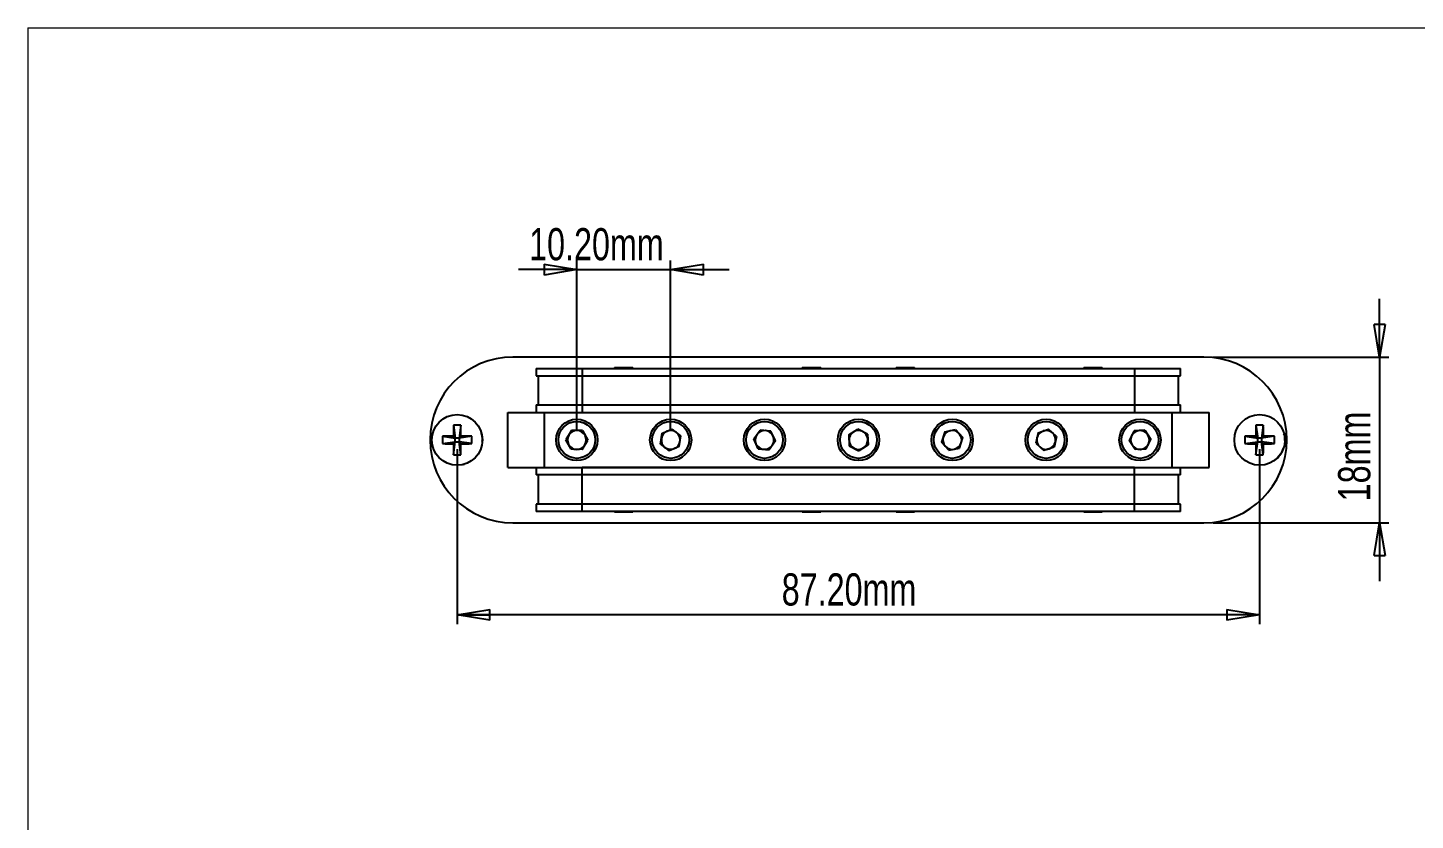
# Model space of a CAD drawing. Header units: millimetres. Extents: x 5 to 292, y 4 to 204.
# Drawn here: x 4.9 to 155.7, y 118.4 to 204.5 of the extents above; entities that cross this region are included whole.
import ezdxf

# ---------------------------------------------------------------- set-up
doc = ezdxf.new("R2010")
doc.units = ezdxf.units.MM
doc.layers.add('LAYER_1', color=179, linetype='Continuous')
doc.styles.add('SLDTEXTSTYLE0', font='TXT', dxfattribs={"width": 0.75})
doc.dimstyles.new('SLDDIMSTYLE0', dxfattribs={"dimtxt": 3.5, "dimasz": 3.556, "dimexe": 0, "dimexo": 0.0625, "dimgap": 0.875, "dimtad": 1, "dimrnd": 1e-09, "dimzin": 4, "dimdsep": 46, "dimtxsty": 'SLDTEXTSTYLE0', "dimblk1": 'CLOSED', "dimblk2": 'CLOSED', "dimsah": 1, "dimcen": 0.09, "dimadec": 0, "dimazin": 1, "dimtfac": 1, "dimtofl": 0, "dimtmove": 0, "dimatfit": 3, "dimldrblk": 'CLOSED', "dimfxl": 1, "dimfrac": 2, "dimtolj": 1, "dimtzin": 12, "dimarcsym": 0})
doc.dimstyles.new('SLDDIMSTYLE1', dxfattribs={"dimtxt": 3.5, "dimasz": 3.556, "dimexe": 0, "dimexo": 0.0625, "dimgap": 0.875, "dimtad": 1, "dimrnd": 1e-09, "dimzin": 12, "dimdsep": 46, "dimtxsty": 'SLDTEXTSTYLE0', "dimblk1": 'CLOSED', "dimblk2": 'CLOSED', "dimsah": 1, "dimcen": 0.09, "dimadec": 0, "dimazin": 3, "dimtfac": 1, "dimtmove": 0, "dimatfit": 0, "dimldrblk": 'CLOSED', "dimfxl": 1, "dimfrac": 2, "dimtolj": 1, "dimtzin": 12, "dimarcsym": 0})
doc.dimstyles.new('SLDDIMSTYLE2', dxfattribs={"dimtxt": 3.5, "dimasz": 3.556, "dimexe": 0, "dimexo": 0.0625, "dimgap": 0.875, "dimtad": 1, "dimrnd": 1e-09, "dimzin": 4, "dimdsep": 46, "dimtxsty": 'SLDTEXTSTYLE0', "dimblk1": 'CLOSED', "dimblk2": 'CLOSED', "dimsah": 1, "dimcen": 0.09, "dimadec": 0, "dimazin": 1, "dimtfac": 1, "dimtmove": 0, "dimatfit": 0, "dimldrblk": 'CLOSED', "dimfxl": 1, "dimfrac": 2, "dimtolj": 1, "dimtzin": 12, "dimarcsym": 0})

# ---------------------------------------------------------------- blocks, each defined once
blk = doc.blocks.new('_CLOSED')
at = {"color": 0, "linetype": 'ByBlock', "lineweight": -2}
for p, q in [((-1, 0.166667), (0, 0)), ((-1, 0.166667), (-1, -0.166667)), ((0, 0), (-1, -0.166667)), ((0, 0), (-1, 0))]:
    blk.add_line(p, q, dxfattribs=at)
blk = doc.blocks.new('_D_4')
at = {"layer": 'LAYER_1'}
for p, q in [((51.58, 158.69), (51.58, 139.69)), ((138.78, 158.69), (138.78, 139.69)), ((138.78, 140.69), (51.58, 140.69))]:
    blk.add_line(p, q, dxfattribs=at)
at = {"layer": 'LAYER_1', "xscale": 3.556, "yscale": 3.556, "rotation": 180}
blk.add_blockref('_CLOSED', (51.58, 140.69, 18.72), dxfattribs=at)
at = {"layer": 'LAYER_1', "xscale": 3.556, "yscale": 3.556}
blk.add_blockref('_CLOSED', (138.78, 140.69, 18.72), dxfattribs=at)
at = {"layer": 'LAYER_1', "insert": (86.85, 145.2), "char_height": 3.5, "attachment_point": 1, "style": 'SLDTEXTSTYLE0'}
blk.add_mtext('87.20mm', dxfattribs=at)
blk = doc.blocks.new('_D_5')
at = {"layer": 'LAYER_1'}
for p, q in [((64.58, 178.2), (58.23, 178.2)), ((64.58, 160.69), (64.58, 179.2)), ((64.58, 178.2), (74.78, 178.2)), ((74.78, 160.69), (74.78, 179.2)), ((74.78, 178.2), (81.13, 178.2))]:
    blk.add_line(p, q, dxfattribs=at)
at = {"layer": 'LAYER_1', "xscale": 3.556, "yscale": 3.556}
blk.add_blockref('_CLOSED', (64.58, 178.2, 18.72), dxfattribs=at)
at = {"layer": 'LAYER_1', "xscale": 3.556, "yscale": 3.556, "rotation": 180}
blk.add_blockref('_CLOSED', (74.78, 178.2, 18.72), dxfattribs=at)
at = {"layer": 'LAYER_1', "insert": (59.4, 182.71), "char_height": 3.5, "attachment_point": 1, "style": 'SLDTEXTSTYLE0'}
blk.add_mtext('10.20mm', dxfattribs=at)
blk = doc.blocks.new('_D_6')
at = {"layer": 'LAYER_1'}
for p, q in [((151.82, 168.69), (151.82, 175.04)), ((133.73, 168.69), (152.82, 168.69)), ((151.82, 168.69), (151.82, 150.69)), ((133.73, 150.69), (152.82, 150.69)), ((151.82, 150.69), (151.82, 144.34))]:
    blk.add_line(p, q, dxfattribs=at)
at = {"layer": 'LAYER_1', "xscale": 3.556, "yscale": 3.556}
for p, rotation in [((151.82, 168.69, 18.72), 270), ((151.82, 150.69, 18.72), 90)]:
    blk.add_blockref('_CLOSED', p, dxfattribs=dict(at, rotation=rotation))
at = {"layer": 'LAYER_1', "insert": (147.31, 153.02), "char_height": 3.5, "attachment_point": 1, "rotation": 90, "style": 'SLDTEXTSTYLE0'}
blk.add_mtext('18mm', dxfattribs=at)

msp = doc.modelspace()

# ---------------------------------------------------------------- linework, layer by layer
at = {"color": 7, "linetype": 'Continuous', "lineweight": 18}
for q in [(291.92, 204.48), (4.92, 4.48)]:
    msp.add_line((4.92, 204.48), q, dxfattribs=at)
at = {"color": 7, "linetype": 'Continuous', "lineweight": 25}
for p, q in [((132.734, 168.691), (57.634, 168.691)), ((60.184, 167.451), (60.184, 166.651)), ((60.184, 167.451), (65.184, 167.451)), ((65.184, 167.451), (65.184, 166.651)), ((65.184, 167.451), (125.184, 167.451)), ((68.684, 167.551), (68.684, 167.451)), ((68.684, 167.551), (70.684, 167.551)), ((70.684, 167.451), (70.684, 167.551)), ((89.084, 167.551), (89.084, 167.451)), ((89.084, 167.551), (91.084, 167.551)), ((91.084, 167.451), (91.084, 167.551)), ((99.284, 167.551), (99.284, 167.451)), ((99.284, 167.551), (101.284, 167.551)), ((101.284, 167.451), (101.284, 167.551)), ((119.684, 167.551), (119.684, 167.451)), ((119.684, 167.551), (121.684, 167.551)), ((121.684, 167.451), (121.684, 167.551)), ((125.184, 167.451), (125.184, 166.651)), ((125.184, 167.451), (130.184, 167.451)), ((130.184, 166.651), (130.184, 167.451)), ((60.184, 166.651), (65.184, 166.651)), ((60.384, 166.651), (60.384, 163.491)), ((65.184, 166.651), (125.184, 166.651)), ((65.184, 166.651), (65.184, 163.491)), ((125.184, 166.651), (130.184, 166.651)), ((125.184, 166.651), (125.184, 163.491)), ((129.984, 163.491), (129.984, 166.651)), ((60.184, 163.491), (60.184, 162.691)), ((60.184, 163.491), (65.184, 163.491)), ((65.184, 163.491), (65.184, 162.691)), ((65.184, 163.491), (125.184, 163.491)), ((125.184, 163.491), (125.184, 162.691)), ((125.184, 163.491), (130.184, 163.491)), ((130.184, 162.691), (130.184, 163.491)), ((57.084, 156.691), (57.084, 162.691)), ((57.084, 162.691), (61.084, 162.691)), ((61.084, 156.691), (61.084, 162.691)), ((61.084, 162.691), (129.284, 162.691)), ((65.184, 162.691), (125.184, 162.691)), ((129.284, 156.691), (129.284, 162.691)), ((129.284, 162.691), (133.284, 162.691)), ((133.284, 156.691), (133.284, 162.691)), ((49.985, 160.089), (51.377, 159.898)), ((51.171, 160.104), (51.377, 159.898)), ((51.186, 161.29), (51.377, 159.898)), ((51.377, 159.483), (51.377, 159.898)), ((51.792, 159.898), (51.377, 159.898)), ((51.982, 161.29), (51.792, 159.898)), ((51.792, 159.898), (51.997, 160.104)), ((53.183, 160.089), (51.792, 159.898)), ((51.792, 159.898), (51.792, 159.483)), ((64.004, 160.719), (63.403, 159.703)), ((65.185, 160.707), (64.004, 160.719)), ((65.185, 160.707), (65.765, 159.679)), ((73.691, 159.244), (73.851, 160.414)), ((73.851, 160.414), (74.944, 160.861)), ((75.877, 160.138), (74.944, 160.861)), ((75.717, 158.968), (75.877, 160.138)), ((83.809, 159.803), (84.493, 160.765)), ((85.668, 160.653), (84.493, 160.765)), ((86.159, 159.579), (85.668, 160.653)), ((94.134, 160.231), (95.127, 160.87)), ((94.134, 160.231), (94.191, 159.052)), ((96.177, 160.33), (95.127, 160.87)), ((96.177, 160.33), (96.234, 159.151)), ((104.591, 160.566), (104.23, 159.442)), ((104.591, 160.566), (105.745, 160.815)), ((105.745, 160.815), (106.538, 159.94)), ((106.177, 158.816), (106.538, 159.94)), ((114.708, 160.482), (114.461, 159.328)), ((114.708, 160.482), (115.831, 160.846)), ((116.707, 160.054), (115.831, 160.846)), ((116.707, 160.054), (116.46, 158.9)), ((125.138, 160.679), (124.605, 159.625)), ((126.317, 160.745), (125.138, 160.679)), ((126.317, 160.745), (126.963, 159.756)), ((137.185, 160.089), (138.577, 159.898)), ((138.371, 160.104), (138.577, 159.898)), ((138.386, 161.29), (138.577, 159.898)), ((138.577, 159.483), (138.577, 159.898)), ((138.992, 159.898), (138.577, 159.898)), ((139.182, 161.29), (138.992, 159.898)), ((138.992, 159.898), (139.197, 160.104)), ((140.383, 160.089), (138.992, 159.898)), ((138.992, 159.898), (138.992, 159.483)), ((49.985, 159.293), (51.377, 159.483)), ((51.377, 159.483), (51.171, 159.278)), ((51.186, 158.092), (51.377, 159.483)), ((51.377, 159.483), (51.792, 159.483)), ((51.997, 159.278), (51.792, 159.483)), ((53.183, 159.293), (51.792, 159.483)), ((51.982, 158.092), (51.792, 159.483)), ((63.983, 158.675), (63.403, 159.703)), ((65.164, 158.662), (63.983, 158.675)), ((65.164, 158.662), (65.765, 159.679)), ((73.691, 159.244), (74.624, 158.521)), ((75.717, 158.968), (74.624, 158.521)), ((84.3, 158.729), (83.809, 159.803)), ((84.3, 158.729), (85.475, 158.617)), ((86.159, 159.579), (85.475, 158.617)), ((94.191, 159.052), (95.241, 158.512)), ((96.234, 159.151), (95.241, 158.512)), ((105.023, 158.567), (104.23, 159.442)), ((105.023, 158.567), (106.177, 158.816)), ((114.461, 159.328), (115.337, 158.536)), ((116.46, 158.9), (115.337, 158.536)), ((125.251, 158.637), (124.605, 159.625)), ((126.43, 158.703), (125.251, 158.637)), ((126.43, 158.703), (126.963, 159.756)), ((137.185, 159.293), (138.577, 159.483)), ((138.577, 159.483), (138.371, 159.278)), ((138.386, 158.092), (138.577, 159.483)), ((138.577, 159.483), (138.992, 159.483)), ((139.182, 158.092), (138.992, 159.483)), ((139.197, 159.278), (138.992, 159.483)), ((140.383, 159.293), (138.992, 159.483)), ((52.237, 157.023), (52.344, 157.061)), ((140.445, 157.512), (140.657, 157.673)), ((140.655, 157.675), (140.657, 157.673)), ((57.084, 156.691), (61.084, 156.691)), ((60.184, 156.691), (60.184, 155.891)), ((65.184, 155.891), (60.184, 155.891)), ((60.384, 155.891), (60.384, 152.731)), ((61.084, 156.691), (129.284, 156.691)), ((65.184, 155.891), (65.184, 156.691)), ((125.184, 156.691), (65.184, 156.691)), ((125.184, 155.891), (65.184, 155.891)), ((65.184, 152.731), (65.184, 155.891)), ((125.184, 155.891), (125.184, 156.691)), ((130.184, 155.891), (125.184, 155.891)), ((125.184, 152.731), (125.184, 155.891)), ((129.284, 156.691), (133.284, 156.691)), ((129.984, 152.731), (129.984, 155.891)), ((130.184, 155.891), (130.184, 156.691)), ((60.184, 152.731), (60.184, 151.931)), ((65.184, 152.731), (60.184, 152.731)), ((65.184, 151.931), (65.184, 152.731)), ((125.184, 152.731), (65.184, 152.731)), ((125.184, 151.931), (125.184, 152.731)), ((130.184, 152.731), (125.184, 152.731)), ((130.184, 151.931), (130.184, 152.731)), ((65.184, 151.931), (60.184, 151.931)), ((125.184, 151.931), (65.184, 151.931)), ((68.684, 151.931), (68.684, 151.831)), ((69.684, 151.831), (68.684, 151.831)), ((70.684, 151.831), (69.684, 151.831)), ((70.684, 151.831), (70.684, 151.931)), ((89.084, 151.931), (89.084, 151.831)), ((90.061, 151.831), (89.084, 151.831)), ((91.084, 151.831), (90.061, 151.831)), ((91.084, 151.831), (91.084, 151.931)), ((99.284, 151.931), (99.284, 151.831)), ((100.261, 151.831), (99.284, 151.831)), ((101.284, 151.831), (100.261, 151.831)), ((101.284, 151.831), (101.284, 151.931)), ((119.684, 151.931), (119.684, 151.831)), ((120.661, 151.831), (119.684, 151.831)), ((121.684, 151.831), (120.661, 151.831)), ((121.684, 151.831), (121.684, 151.931)), ((130.184, 151.931), (125.184, 151.931)), ((57.634, 150.691), (132.734, 150.691))]:
    msp.add_line(p, q, dxfattribs=at)
for centre, radius in [((51.584, 159.691), 2.75), ((64.584, 159.691), 2.25), ((64.584, 159.691), 2), ((74.784, 159.691), 2.25), ((74.784, 159.691), 2), ((84.984, 159.691), 2.25), ((84.984, 159.691), 2), ((95.184, 159.691), 2.25), ((95.184, 159.691), 2), ((105.384, 159.691), 2.25), ((105.384, 159.691), 2), ((115.584, 159.691), 2.25), ((115.584, 159.691), 2), ((125.784, 159.691), 2.25), ((125.784, 159.691), 2), ((138.784, 159.691), 2.75)]:
    msp.add_circle(centre, radius, dxfattribs=at)
for centre, radius, start, end in [((57.634, 159.691), 9, 90, 270), ((132.734, 159.691), 9, 270, 90), ((62.705, 159.691), 12.727, 178.20591, 181.79409), ((51.566, 79.257), 80.848, 90.27975, 91.1206), ((132.309, 159.706), 81.139, 178.88091, 179.71874), ((51.584, 148.57), 12.727, 88.20593, 91.79407), ((-28.802, 159.71), 80.8, 0.2795, 1.12085), ((51.602, 79.261), 80.844, 88.87938, 89.72027), ((40.468, 159.691), 12.722, 358.2052, 1.7948), ((64.584, 159.691), 1.023, 149.41239, 209.41239), ((64.584, 159.691), 1.023, 89.41239, 149.41239), ((64.584, 159.691), 1.023, 29.41239, 89.41239), ((64.584, 159.691), 1.022, 329.41239, 29.41239), ((74.784, 159.691), 1.023, 172.23296, 232.23296), ((74.784, 159.691), 1.023, 112.23296, 172.23296), ((74.784, 159.691), 1.023, 52.23296, 112.23296), ((74.784, 159.691), 1.023, 352.23296, 52.23296), ((84.984, 159.691), 1.022, 144.5752, 204.5752), ((84.984, 159.691), 1.022, 84.5752, 144.5752), ((84.984, 159.691), 1.023, 24.5752, 84.5752), ((84.984, 159.691), 1.023, 324.5752, 24.5752), ((95.184, 159.691), 1.023, 122.77458, 182.77458), ((95.184, 159.691), 1.023, 62.77458, 122.77458), ((95.184, 159.691), 1.023, 2.77458, 62.77458), ((105.384, 159.691), 1.022, 162.17655, 222.17655), ((105.384, 159.691), 1.023, 102.17655, 162.17655), ((105.384, 159.691), 1.023, 42.17655, 102.17655), ((105.384, 159.691), 1.023, 342.17655, 42.17655), ((115.584, 159.691), 1.023, 167.91867, 227.91867), ((115.584, 159.691), 1.023, 107.91867, 167.91867), ((115.584, 159.691), 1.023, 47.91867, 107.91867), ((115.584, 159.691), 1.022, 347.91867, 47.91867), ((125.784, 159.691), 1.023, 153.1798, 213.1798), ((125.784, 159.691), 1.022, 93.1798, 153.1798), ((125.784, 159.691), 1.023, 33.1798, 93.1798), ((125.784, 159.691), 1.023, 333.1798, 33.1798), ((149.903, 159.691), 12.724, 178.20556, 181.79444), ((138.766, 79.26), 80.845, 90.27974, 91.12061), ((219.332, 159.708), 80.962, 178.87999, 179.71966), ((138.784, 148.57), 12.727, 88.20593, 91.79407), ((58.267, 159.708), 80.931, 0.28018, 1.12017), ((138.802, 79.26), 80.845, 88.87939, 89.72026), ((127.665, 159.691), 12.724, 358.20556, 1.79444), ((51.566, 240.125), 80.848, 268.8794, 269.72025), ((132.309, 159.676), 81.139, 180.28126, 181.11909), ((-28.802, 159.672), 80.8, 358.87915, 359.7205), ((51.602, 240.121), 80.844, 270.27973, 271.12062), ((64.584, 159.691), 1.023, 209.41239, 269.41239), ((64.584, 159.691), 1.022, 269.41239, 329.41239), ((74.784, 159.691), 1.022, 232.23296, 292.23296), ((74.784, 159.691), 1.022, 292.23296, 352.23296), ((84.984, 159.691), 1.022, 204.5752, 264.5752), ((84.984, 159.691), 1.022, 264.5752, 324.5752), ((95.184, 159.691), 1.022, 182.77458, 242.77458), ((95.184, 159.691), 1.023, 242.77458, 302.77458), ((95.184, 159.691), 1.023, 302.77458, 2.77458), ((105.384, 159.691), 1.023, 222.17655, 282.17655), ((105.384, 159.691), 1.023, 282.17655, 342.17655), ((115.584, 159.691), 1.023, 227.91867, 287.91867), ((115.584, 159.691), 1.023, 287.91867, 347.91867), ((125.784, 159.691), 1.023, 213.1798, 273.1798), ((125.784, 159.691), 1.023, 273.1798, 333.1798), ((138.766, 240.122), 80.845, 268.87939, 269.72026), ((219.332, 159.674), 80.962, 180.28034, 181.12001), ((58.267, 159.674), 80.931, 358.87983, 359.71982), ((138.802, 240.122), 80.845, 270.27974, 271.12061), ((51.584, 170.812), 12.727, 268.20593, 271.79407), ((138.784, 170.812), 12.727, 268.20593, 271.79407)]:
    msp.add_arc(centre, radius, start, end, dxfattribs=at)
for points, knots in [([(54.316, 159.573), (54.322, 159.664), (54.338, 159.903), (54.297, 160.207), (54.231, 160.408), (54.211, 160.467)], [0, 0, 0, 0, 0.2990219, 0.7945313, 1, 1, 1, 1]), ([(141.528, 159.645), (141.529, 159.665), (141.539, 159.804), (141.52, 160.048), (141.457, 160.261), (141.428, 160.358)], [0, 0, 0, 0, 0.0811496, 0.5814918, 1, 1, 1, 1]), ([(140.657, 157.673), (140.775, 157.796), (141.006, 158.037), (141.242, 158.421), (141.336, 158.682), (141.374, 158.789)], [0, 0, 0, 0, 0.3805683, 0.7459495, 1, 1, 1, 1])]:
    msp.add_open_spline(points, degree=3, knots=knots, dxfattribs=at)

# ---------------------------------------------------------------- dimensions: what is measured, and where the dimension line sits
at = {"layer": 'LAYER_1'}
for base, p1, p2, dimstyle, picture, middle in [((74.784, 178.203), (64.584, 159.691), (74.784, 159.691), 'SLDDIMSTYLE2', '_D_5', (69.59, 178.203)), ((51.584, 140.691), (138.784, 159.691), (51.584, 159.691), 'SLDDIMSTYLE0', '_D_4', (97.045, 140.691))]:
    dim = msp.add_linear_dim(base=base, p1=p1, p2=p2, dimstyle=dimstyle, dxfattribs=at)
    dim.commit()
    dim.dimension.update_dxf_attribs({"geometry": picture, "text_midpoint": middle, "dimtype": 160})
dim = msp.add_linear_dim(base=(151.823, 150.691), p1=(132.734, 168.691), p2=(132.734, 150.691), angle=90, dimstyle='SLDDIMSTYLE1', dxfattribs=at)
dim.commit()
dim.dimension.update_dxf_attribs({"geometry": '_D_6', "text_midpoint": (151.823, 159.981), "dimtype": 160})

doc.saveas('drawing.dxf')
